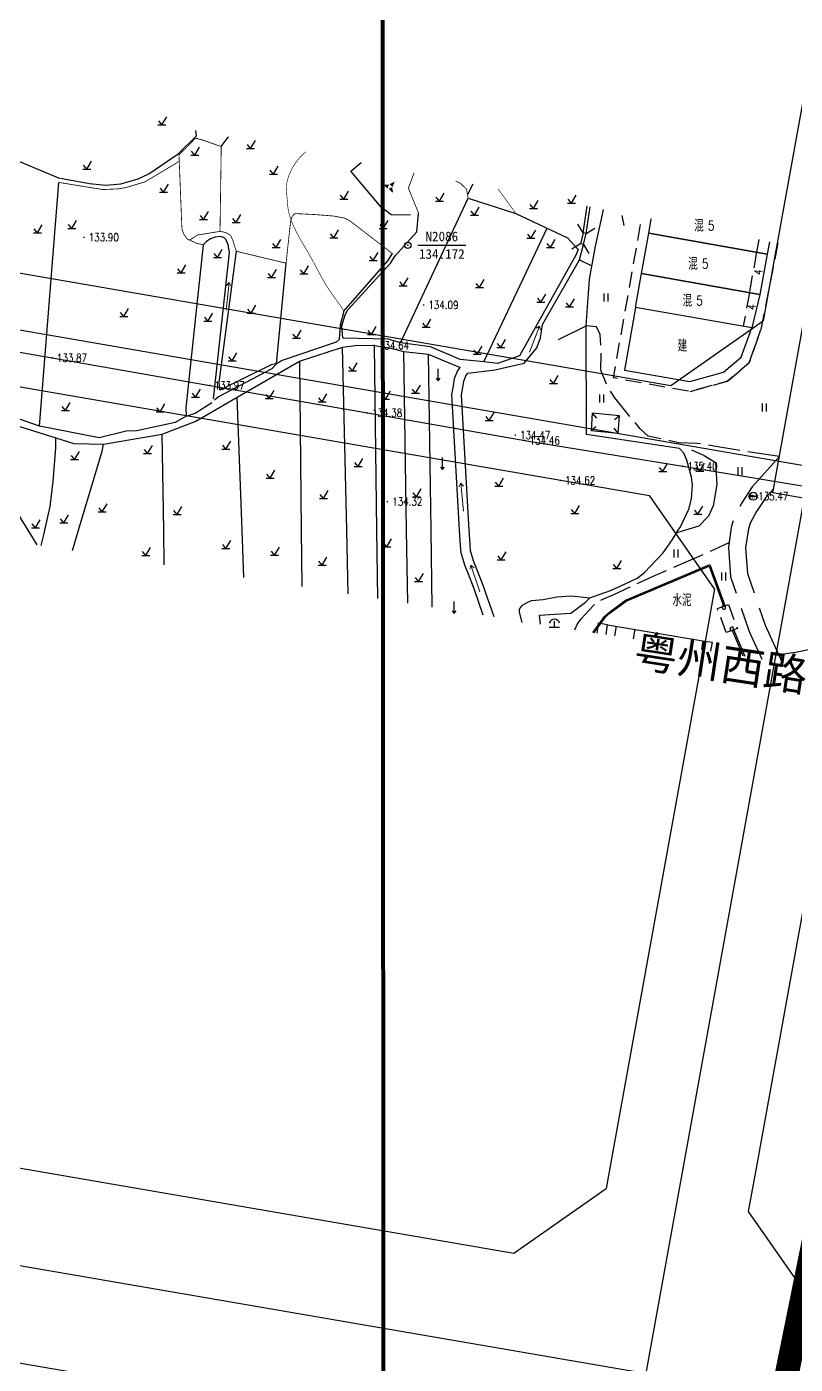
# Model space of a CAD drawing. Extents: x 529262 to 576451, y 2694391 to 2717535.
# Drawn here: x 562887 to 562983.1, y 2710648.3 to 2710815.5 of the extents above; entities that cross this region are included whole.
import ezdxf
from ezdxf.enums import TextEntityAlignment as Align
from ezdxf.xclip import XClip

# ---------------------------------------------------------------- set-up
doc = ezdxf.new("R2010")
doc.units = 0
doc.header["$XCLIPFRAME"] = 0
for name, pattern in [('X2', [10, 8, -2]), ('X3', [5, 4, -1]), ('X5', [3, 2, -1])]:
    doc.linetypes.add(name, pattern=pattern)
for name, color, linetype in [('COMPONENT', 8, 'Continuous'), ('DGX', 8, 'Continuous'), ('DLDW', 8, 'Continuous'), ('DLSS', 4, 'Continuous'), ('DMTZ', 8, 'Continuous'), ('GCD', 8, 'Continuous'), ('GXYZ', 8, 'Continuous'), ('JMD', 8, 'Continuous'), ('KZD', 8, 'Continuous'), ('PP-COM', 7, 'Continuous'), ('RD-中线', 40, 'Continuous'), ('RD-红线', 7, 'Continuous'), ('RD-路名', 7, 'Continuous'), ('ZBTZ', 8, 'Continuous'), ('ZJ', 7, 'Continuous'), ('污水管径标注_W10-', 202, 'Continuous')]:
    doc.layers.add(name, color=color, linetype=linetype)
doc.layers.add('SXSS', color=5, linetype='Continuous', lineweight=0)
doc.styles.add('HZ', font='rs.shx', dxfattribs={"width": 0.8, "bigfont": 'hztxt.shx'})
doc.styles.add('宋体', font='', dxfattribs={"width": 0.75})
doc.styles.add('等线体', font='simhei.ttf')
doc.styles.add('黑体', font='simhei.ttf')
doc.styles.get('宋体').set_extended_font_data('SimSun')
doc.linetypes.add('10421', pattern='A,2,[150,AAA.SHX,S=0.5,R=0,X=0,Y=0.5],1e-11', length=2)
doc.linetypes.add('10422', pattern='A,0.75,[150,AAA.SHX,S=0.5,R=0,X=0,Y=0.5],1.5,[177,AAA.SHX,S=1,R=0,X=0,Y=0.4],0.75', length=3)
doc.linetypes.add('1161', pattern='A,0,[149,AAA.SHX,S=0.15,R=0,X=0,Y=0],-1.6', length=1.6)

# ---------------------------------------------------------------- blocks, each defined once
blk = doc.blocks.new('A$C19FD0107')
at = {"layer": 'RD-中线', "color": 8}
blk.add_lwpolyline([(-8300.43, 16419.57), (-8013.11, 16369.92)], dxfattribs=at)
at = {"layer": 'RD-中线', "color": 8, "linetype": 'Continuous', "flags": 128}
for points in [[(-8013.11, 16369.92), (-8033.63, 16256.59)], [(-8319.85, 16305.85), (-7600.23, 16181.99)]]:
    blk.add_lwpolyline(points, dxfattribs=at)
at = {"layer": 'RD-红线', "color": 8, "linetype": 'Continuous', "flags": 128}
for points in [[(-8004.93, 16465.56), (-8018.08, 16392.99), (-8018.96, 16388.11)], [(-8025.02, 16354.65), (-8025.92, 16349.69), (-8037.71, 16284.56), (-8038.59, 16279.68)], [(-8007.34, 16351.25), (-8019.92, 16281.76), (-8020.82, 16276.8)], [(-8319.46, 16293.61), (-8057.53, 16248.53)], [(-8164.78, 16291.34), (-8050.13, 16271.6)]]:
    blk.add_lwpolyline(points, dxfattribs=at)
at = {"layer": 'RD-红线', "color": 8}
for points in [[(-8283.51, 16423.75), (-8030.5, 16380.03)], [(-8285.82, 16409.94), (-8033.15, 16366.28)]]:
    blk.add_lwpolyline(points, dxfattribs=at)
at = {"layer": 'RD-红线', "color": 8, "linetype": 'Continuous'}
for points in [[(-8030.5, 16380.03), (-8018.96, 16388.11, 0.411861)], [(-8025.02, 16354.65), (-8033.15, 16366.28, 0.41657)], [(-8050.13, 16271.6), (-8038.59, 16279.68, 0.411671)], [(-8020.82, 16276.8), (-8012.68, 16265.16, 0.416761)]]:
    blk.add_lwpolyline(points, format="xyb", dxfattribs=at)
blk = doc.blocks.new('GC200')
at = {"linetype": 'Continuous', "const_width": 0.2, "flags": 128}
blk.add_lwpolyline([(-0.1, 0, 1), (0.1, 0, 1)], format="xyb", close=True, dxfattribs=at)
blk = doc.blocks.new('gc123')
at = {"color": 8}
for p, q in [((-1, 0), (1, 0)), ((0, 0), (-0.8, 1)), ((0, 0), (1.2, 2))]:
    blk.add_line(p, q, dxfattribs=at)
blk = doc.blocks.new('gc086')
at = {"color": 8}
for p, q in [((0, 0), (7, 0)), ((7, 0), (6.18, 0.57)), ((7, 0), (6.18, -0.57))]:
    blk.add_line(p, q, dxfattribs=at)
blk = doc.blocks.new('gc121')
at = {"color": 8}
for p, q in [((-0.5, -1), (-0.5, 1)), ((0.5, -1), (0.5, 1))]:
    blk.add_line(p, q, dxfattribs=at)
blk = doc.blocks.new('gc120')
at = {"color": 8}
for p, q in [((-0.5, 0.6), (0, 0)), ((0, 0), (0, 3)), ((0, 0), (0.5, 0.6))]:
    blk.add_line(p, q, dxfattribs=at)
blk = doc.blocks.new('gc087')
at = {"color": 8}
for points in [[(-1.41, -1.07, 0, 1, 0), (-0.34, -0.17, 1, 1, 0)], [(-0.62, 1.71, 0, 1, 0), (-0.1, 0.39, 1, 1, 0)], [(0.39, -0.01, 1, 0, 0), (1.46, -0.66, 1, 0, 0)]]:
    blk.add_lwpolyline(points, format="xyseb", dxfattribs=at)
blk = doc.blocks.new('gc110')
at = {"color": 8}
for p, q in [((-1.3, 0), (1.3, 0)), ((0, 0), (0, 1.51))]:
    blk.add_line(p, q, dxfattribs=at)
blk.add_arc((0, 0.65), 1.34, 14.8628, 165.1372, dxfattribs=at)
blk = doc.blocks.new('gc117')
at = {"color": 8}
blk.add_circle((0, 0), 0.8, dxfattribs=at)
blk.add_point((0, 0), dxfattribs=at)
blk = doc.blocks.new('gcbj0101')
blk.add_line((-1, 0), (1, 0))
blk.add_circle((0, 0), 1)

msp = doc.modelspace()

# ---------------------------------------------------------------- linework, layer by layer
at = {"const_width": 0.5}
msp.add_lwpolyline([(563084.122, 2711138.263), (562931.285, 2711138.054), (562931.608, 2710566.673), (563463.398, 2710566.758), (563463.263, 2710638.911), (563709.007, 2710638.866), (563708.877, 2711077.419), (563083.998, 2711074.669), (563084.122, 2711138.263)], dxfattribs=at)
at = {"layer": 'DGX', "color": 252, "linetype": 'Continuous', "const_width": 0.075, "flags": 128}
for points, elevation in [([(562921.878, 2710799.862), (562921.635, 2710799.659), (562921.394, 2710799.434), (562921.167, 2710799.198), (562920.953, 2710798.954), (562920.753, 2710798.704), (562920.565, 2710798.449), (562920.39, 2710798.187), (562920.229, 2710797.919), (562920.08, 2710797.646), (562919.945, 2710797.366), (562919.822, 2710797.08), (562919.715, 2710796.795), (562919.625, 2710796.514), (562919.552, 2710796.239), (562919.496, 2710795.969), (562919.457, 2710795.705), (562919.436, 2710795.446), (562919.432, 2710795.193), (562919.445, 2710794.945), (562919.467, 2710794.699), (562919.488, 2710794.455), (562919.51, 2710794.211), (562919.531, 2710793.968), (562919.553, 2710793.725), (562919.574, 2710793.483), (562919.595, 2710793.241), (562919.616, 2710793), (562919.644, 2710792.754), (562919.687, 2710792.5), (562919.744, 2710792.236), (562919.815, 2710791.963), (562919.901, 2710791.681), (562920.001, 2710791.39), (562920.116, 2710791.09), (562920.245, 2710790.78), (562920.385, 2710790.465), (562920.533, 2710790.149), (562920.689, 2710789.832), (562920.852, 2710789.513), (562921.024, 2710789.193), (562921.203, 2710788.872), (562921.39, 2710788.549), (562921.586, 2710788.226), (562921.788, 2710787.891), (562921.997, 2710787.537), (562922.212, 2710787.163), (562922.434, 2710786.77), (562922.663, 2710786.357), (562922.898, 2710785.925), (562923.139, 2710785.473), (562923.387, 2710785.001), (562923.638, 2710784.529), (562923.888, 2710784.077), (562924.136, 2710783.644), (562924.383, 2710783.231), (562924.628, 2710782.838), (562924.872, 2710782.464), (562925.115, 2710782.11), (562925.357, 2710781.776), (562925.587, 2710781.464), (562925.797, 2710781.175), (562925.986, 2710780.911), (562926.154, 2710780.672), (562926.302, 2710780.456), (562926.428, 2710780.265), (562926.534, 2710780.098), (562926.619, 2710779.955)], 134), ([(562948.118, 2710792.154), (562947.022, 2710793.681), (562946.036, 2710795.036), (562945.912, 2710795.202)], 133)]:
    msp.add_lwpolyline(points, dxfattribs=dict(at, elevation=elevation))
at = {"layer": 'DLSS', "linetype": 'Continuous'}
for p, q in [((562956.523, 2710789.723), (562955.853, 2710790.814)), ((562961.367, 2710791.895), (562961.626, 2710790.642)), ((562956.918, 2710789.629), (562956.523, 2710789.723)), ((562956.918, 2710789.629), (562958.008, 2710790.299)), ((562956.195, 2710788.35), (562955.105, 2710787.68)), ((562956.59, 2710788.256), (562956.195, 2710788.35)), ((562956.59, 2710788.256), (562957.26, 2710787.165))]:
    msp.add_line(p, q, dxfattribs=at)
at = {"layer": 'DLSS', "linetype": 'X5'}
for p, q in [((562956.523, 2710789.723), (562956.195, 2710788.35)), ((562956.59, 2710788.256), (562956.918, 2710789.629))]:
    msp.add_line(p, q, dxfattribs=at)
at = {"layer": 'DLSS', "linetype": 'Continuous', "elevation": -526.335, "flags": 128}
msp.add_lwpolyline([(563007.217, 2710752.568), (562988.83, 2710755.738), (562980.26, 2710757.216), (562985.725, 2710787.483)], dxfattribs=at)
at = {"layer": 'DLSS', "linetype": 'X3', "flags": 128}
for points in [[(562981.081, 2710761.764), (562977.141, 2710762.346), (562972.892, 2710763.082), (562970.76, 2710763.414), (562968.472, 2710763.479), (562964.668, 2710764.337), (562963.657, 2710765.235), (562960.492, 2710769.102), (562959.616, 2710770.492), (562958.758, 2710772.552), (562958.789, 2710775.301), (562958.675, 2710777.011), (562958.218, 2710778), (562956.926, 2710778.125)], [(562980.975, 2710737.027), (562983.07, 2710737.338), (562988.4, 2710738.425)]]:
    msp.add_lwpolyline(points, dxfattribs=at)
at = {"layer": 'DLSS', "linetype": 'X2', "flags": 128}
for points in [[(562981.081, 2710761.764), (562977.658, 2710757.976), (562976.369, 2710756.001), (562975.437, 2710754.256), (562975.055, 2710752.938), (562975.002, 2710752.568)], [(562980.362, 2710757.778), (562979.357, 2710756.666), (562978.211, 2710754.91), (562977.429, 2710753.446), (562977.175, 2710752.568)], [(562975.002, 2710752.568), (562974.696, 2710750.44), (562974.975, 2710746.721), (562977.302, 2710739.922), (562978.892, 2710736.439)], [(562977.175, 2710752.568), (562977.151, 2710752.486), (562976.847, 2710750.367), (562977.088, 2710747.155), (562979.292, 2710740.714), (562981.427, 2710736.04)]]:
    msp.add_lwpolyline(points, dxfattribs=at)
at = {"layer": 'DLSS', "linetype": 'X3', "elevation": 134.741, "flags": 128}
msp.add_lwpolyline([(562955.512, 2710740.127), (562955.803, 2710740.786), (562956.236, 2710741.425), (562957.336, 2710742.598), (562957.801, 2710743.109), (562958.112, 2710743.445), (562958.986, 2710743.945), (562960.356, 2710744.548), (562962.807, 2710745.684), (562965.581, 2710746.947), (562971.958, 2710749.717), (562974.154, 2710750.738), (562974.779, 2710751.015)], dxfattribs=at)
at = {"layer": 'DMTZ', "linetype": '10421', "flags": 128}
for points in [[(562942.159, 2710794.071), (562948.118, 2710792.154), (562954.575, 2710789.103), (562955.915, 2710787.654), (562955.62, 2710786.943)], [(562942.131, 2710772.184), (562945.495, 2710772.603), (562949.169, 2710773.426), (562950.75, 2710775.362), (562951.196, 2710776.598), (562951.445, 2710778.294)], [(562875.188, 2710769.144), (562875.984, 2710768.709), (562892.852, 2710763.39), (562896.563, 2710763.311), (562903.919, 2710764.586), (562908.105, 2710766.184), (562913.272, 2710769.202), (562921.074, 2710773.694), (562926.465, 2710775.445), (562928.366, 2710775.687), (562930.4, 2710775.667), (562932.344, 2710775.365), (562934.134, 2710774.883), (562937.16, 2710774.567), (562941.181, 2710772.913)]]:
    msp.add_lwpolyline(points, dxfattribs=at)
at = {"layer": 'DMTZ', "linetype": '10422', "flags": 128}
for points in [[(562956.523, 2710789.723), (562957.035, 2710793.046)], [(562956.918, 2710789.629), (562957.408, 2710792.973)], [(562951.445, 2710778.294), (562956.085, 2710786.34), (562956.59, 2710788.256)]]:
    msp.add_lwpolyline(points, dxfattribs=at)
at = {"layer": 'DMTZ', "linetype": '10421', "flags": 128}
for points, elevation in [([(562956.926, 2710778.125), (562957.344, 2710783.953), (562958.064, 2710788.052), (562958.855, 2710791.648), (562959.083, 2710792.649)], 135.263), ([(562968.432, 2710752.568), (562968.691, 2710752.992), (562969.766, 2710755.2), (562970.071, 2710756.493), (562970.201, 2710758.219), (562970.101, 2710759.202), (562969.499, 2710761.305), (562969.106, 2710762.184), (562968.762, 2710762.601), (562968.594, 2710762.793)], 136.041), ([(562957.373, 2710744.117), (562959.967, 2710745.044), (562961.686, 2710745.813), (562963.274, 2710746.557), (562964.163, 2710747.228), (562966.533, 2710749.739), (562967.716, 2710751.392), (562968.432, 2710752.568)], 136.041), ([(562948.912, 2710741.038), (562948.567, 2710742.316), (562948.582, 2710742.695), (562948.935, 2710743.195), (562949.518, 2710743.509), (562950.1, 2710743.767), (562951.53, 2710743.91), (562953.267, 2710744.216), (562954.995, 2710744.341), (562955.852, 2710744.279), (562956.587, 2710744.198), (562956.995, 2710744.134), (562957.373, 2710744.117)], 136.041), ([(562954.985, 2710742.206), (562956.832, 2710743.573), (562957.373, 2710744.117)], 136.041), ([(562980.975, 2710737.027), (562981.563, 2710736.018)], 136.581)]:
    msp.add_lwpolyline(points, dxfattribs=dict(at, elevation=elevation))
at = {"layer": 'DMTZ', "linetype": '10422', "elevation": 153.535, "flags": 128}
msp.add_lwpolyline([(562968.594, 2710762.793), (562956.937, 2710764.546), (562956.926, 2710778.125)], dxfattribs=at)
at = {"layer": 'DMTZ', "linetype": '10421'}
for points in [[(562942.289, 2710752.568), (562941.34, 2710769.472), (562941.504, 2710770.407), (562941.616, 2710771.208), (562941.873, 2710771.848), (562942.131, 2710772.184)], [(562945.395, 2710741.722), (562944.038, 2710745.632), (562943.313, 2710747.486), (562942.881, 2710748.599), (562942.472, 2710749.985), (562942.393, 2710750.724), (562942.289, 2710752.568)], [(562951.194, 2710740.808), (562951.068, 2710741.945), (562954.985, 2710742.206)]]:
    msp.add_lwpolyline(points, dxfattribs=at)
at = {"layer": 'JMD', "linetype": 'Continuous'}
for p, q in [((562957.668, 2710767.172), (562958.188, 2710766.564)), ((562957.525, 2710765.01), (562958.132, 2710765.53)), ((562960.935, 2710764.705), (562960.415, 2710765.313)), ((562961.078, 2710766.867), (562960.47, 2710766.347)), ((562970.499, 2710747.47, -528.311), (562970.557, 2710747.332, -528.311)), ((562965.892, 2710745.527, -528.311), (562965.95, 2710745.389, -528.311)), ((562973.389, 2710745.47, -528.311), (562973.248, 2710745.418, -528.311)), ((562961.355, 2710743.46, -528.311), (562961.444, 2710743.339, -528.311)), ((562957.878, 2710739.941, -528.311), (562958.001, 2710739.856, -528.311)), ((562975.375, 2710740.107), (562975.191, 2710740.029))]:
    msp.add_line(p, q, dxfattribs=at)
at = {"layer": 'JMD', "linetype": 'X5', "flags": 128}
for points, elevation in [([(562980.889, 2710788.421), (562978.761, 2710777.667), (562977.292, 2710773.494), (562974.587, 2710771.177), (562969.904, 2710769.892), (562960.318, 2710771.603), (562963.893, 2710791.716)], 136.17), ([(562978.486, 2710788.887), (562978.208, 2710787.312)], -513.413), ([(562978.208, 2710787.312), (562977.319, 2710782.27)], -513.413), ([(562977.319, 2710782.27), (562976.563, 2710778.069)], -513.413), ([(562962.986, 2710740.174), (562962.789, 2710738.979)], -526.824)]:
    msp.add_lwpolyline(points, dxfattribs=dict(at, elevation=elevation))
at = {"layer": 'JMD', "linetype": 'Continuous', "flags": 128}
for points, elevation in [([(562979.827, 2710788.627), (562979.56, 2710787.073), (562964.735, 2710789.69), (562965.053, 2710791.491)], -526.44), ([(562957.761, 2710739.772), (562958.021, 2710740.149), (562959.217, 2710741.788), (562959.653, 2710742.211), (562961.85, 2710743.822), (562972.37, 2710748.259), (562974.237, 2710743.149)], -528.311), ([(562957.925, 2710739.746), (562958.143, 2710740.062), (562959.33, 2710741.689), (562959.75, 2710742.096), (562961.924, 2710743.691), (562972.283, 2710748.06), (562974.094, 2710743.101)], -528.311), ([(562959.399, 2710739.514), (562959.601, 2710740.741), (562971.504, 2710738.747), (562971.318, 2710737.634)], -526.824)]:
    msp.add_lwpolyline(points, dxfattribs=dict(at, elevation=elevation))
for points, elevation in [([(562979.56, 2710787.073), (562978.647, 2710782.036), (562963.845, 2710784.649), (562964.735, 2710789.69)], -528.291), ([(562977.618, 2710777.847), (562963.097, 2710780.41), (562963.845, 2710784.649), (562978.647, 2710782.036)], -528.372), ([(562974.372, 2710742.783), (562974.237, 2710743.149), (562973.887, 2710743.032), (562974.026, 2710742.655)], -528.18)]:
    msp.add_lwpolyline(points, close=True, dxfattribs=dict(at, elevation=elevation))
for points in [[(562963.097, 2710780.41), (562961.714, 2710772.571), (562969.862, 2710771.135), (562974.076, 2710772.31), (562976.278, 2710774.177), (562977.618, 2710777.847)], [(562975.375, 2710740.107), (562975.24, 2710740.473), (562974.864, 2710740.347), (562974.997, 2710739.973)]]:
    msp.add_lwpolyline(points, close=True, dxfattribs=at)
at = {"layer": 'JMD', "linetype": 'X5'}
for points in [[(562969.904, 2710769.892), (562974.587, 2710771.177), (562977.292, 2710773.494), (562978.761, 2710777.667)], [(562971.504, 2710738.747), (562972.66, 2710738.56), (562972.473, 2710737.452)]]:
    msp.add_lwpolyline(points, dxfattribs=at)
at = {"layer": 'JMD', "linetype": 'Continuous'}
msp.add_lwpolyline([(562957.525, 2710765.01), (562960.935, 2710764.705), (562961.078, 2710766.867), (562957.668, 2710767.172)], close=True, dxfattribs=at)
at = {"layer": 'JMD', "linetype": 'X5', "elevation": -527.437}
msp.add_lwpolyline([(562973.316, 2710742.78), (562974.698, 2710743.277), (562975.82, 2710740.261), (562975.375, 2710740.107), (562974.997, 2710739.973), (562974.438, 2710739.764)], close=True, dxfattribs=at)
at = {"layer": 'JMD', "linetype": 'X5', "elevation": -526.824}
msp.add_lwpolyline([(562959.601, 2710740.741), (562958.431, 2710740.933), (562958.228, 2710739.698)], dxfattribs=at)
at = {"layer": 'JMD', "linetype": 'X5', "flags": 128}
msp.add_lwpolyline([(562960.671, 2710740.562), (562960.671, 2710740.562), (562960.471, 2710739.345)], dxfattribs=at)
at = {"layer": 'JMD', "linetype": 'Continuous', "flags": 128}
for points in [[(562976.557, 2710736.808), (562975.191, 2710740.029)], [(562976.79, 2710736.771), (562975.375, 2710740.107)]]:
    msp.add_lwpolyline(points, dxfattribs=at)
at = {"layer": 'KZD', "linetype": 'Continuous'}
msp.add_line((562935.87, 2710788.175), (562941.87, 2710788.175), dxfattribs=at)
at = {"layer": 'PP-COM', "color": 8, "const_width": 3}
msp.add_lwpolyline([(563417.341, 2710556.693), (562978.055, 2710627.629), (563025.329, 2710860.726), (563456.913, 2710785.203), (563417.116, 2710556.733)], dxfattribs=at)
at = {"layer": 'ZBTZ', "linetype": 'Continuous'}
for points in [[(562906.914, 2710766.828), (562905.54, 2710766.036), (562900.721, 2710764.997), (562899.411, 2710764.943), (562896.024, 2710764.115), (562888.547, 2710765.588), (562876.531, 2710769.779), (562871.419, 2710775.223), (562871.003, 2710776.557), (562870.854, 2710777.796), (562871.391, 2710779.102), (562873.291, 2710781.629), (562873.371, 2710782.423), (562873.144, 2710786.293), (562874.565, 2710803.431), (562890.933, 2710796.601), (562894.827, 2710795.897), (562896.85, 2710795.699), (562898.722, 2710795.868), (562900.892, 2710796.5), (562902.239, 2710797.119), (562905.905, 2710799.586), (562908.202, 2710801.847), (562908.131, 2710802.528)], [(562955.62, 2710786.943), (562948.584, 2710774.373), (562945.839, 2710773.388), (562944.132, 2710773.592), (562941.154, 2710773.889), (562937.458, 2710775.504), (562933.716, 2710775.978), (562932.174, 2710776.451), (562926.507, 2710776.571), (562926.365, 2710778.112), (562926.774, 2710779.483), (562927.127, 2710780.118), (562932.457, 2710785.959), (562933.043, 2710786.877), (562935.76, 2710789.861), (562935.972, 2710792.163)], [(562910.339, 2710768.973), (562912.337, 2710787.256), (562912.176, 2710788.231), (562911.912, 2710788.856), (562911.603, 2710789.146), (562911.153, 2710789.264), (562910.528, 2710789.18), (562909.934, 2710788.986), (562909.431, 2710788.669), (562909.022, 2710788.241), (562906.882, 2710767.848), (562906.914, 2710766.828), (562908.015, 2710767.207), (562910.123, 2710768.524)], [(562926.619, 2710779.955), (562932.124, 2710786.214), (562932.71, 2710787.131)], [(562926.619, 2710779.955), (562926.139, 2710778.177), (562926.021, 2710776.381), (562925.646, 2710776.064), (562918.888, 2710773.793), (562918.208, 2710773.366), (562918.208, 2710773.366), (562917.915, 2710773.318), (562917.55, 2710773.235), (562911.114, 2710770.052), (562911.031, 2710771.045)], [(562941.09, 2710752.568), (562940.137, 2710769.543), (562940.322, 2710770.594), (562940.451, 2710771.518), (562940.822, 2710772.446), (562941.181, 2710772.913)], [(562872.789, 2710764.57), (562873.311, 2710764.076), (562878.694, 2710760.055), (562880.233, 2710759.105), (562884.041, 2710756.434), (562885.905, 2710754.533), (562887.113, 2710752.568)], [(562893.446, 2710752.568), (562896.42, 2710762.422), (562896.563, 2710763.311)], [(562887.113, 2710752.568), (562888.238, 2710750.737)], [(562892.682, 2710750.036), (562893.446, 2710752.568)], [(562944.055, 2710741.934), (562942.914, 2710745.218), (562942.197, 2710747.051), (562941.747, 2710748.212), (562941.293, 2710749.749), (562941.199, 2710750.626), (562941.09, 2710752.568)]]:
    msp.add_lwpolyline(points, dxfattribs=at)
at = {"layer": 'ZBTZ', "linetype": 'Continuous', "const_width": 0.1, "flags": 128}
for points in [[(562911.289, 2710800.518), (562910.257, 2710800.868), (562908.966, 2710801.334), (562908.589, 2710801.414), (562908.277, 2710801.528), (562907.988, 2710801.505), (562907.55, 2710801.004), (562906.641, 2710800.106), (562906.006, 2710799.475), (562906.042, 2710798.669), (562906.352, 2710790.707), (562906.393, 2710790.166), (562906.575, 2710789.623), (562907.037, 2710788.972), (562907.346, 2710788.815), (562908.181, 2710788.436), (562909.022, 2710788.241)], [(562911.289, 2710800.518), (562911.137, 2710789.912)], [(562932.71, 2710787.131), (562927.406, 2710791.206), (562926.737, 2710791.566), (562925.337, 2710791.834), (562923.072, 2710792.012), (562920.497, 2710792.142), (562920.15, 2710791.776), (562919.961, 2710791.179), (562919.394, 2710785.936)]]:
    msp.add_lwpolyline(points, dxfattribs=at)
at = {"layer": 'ZBTZ', "linetype": '1161', "flags": 128}
msp.add_lwpolyline([(562911.289, 2710800.518), (562912.149, 2710801.693), (562912.234, 2710801.732)], dxfattribs=at)
at = {"layer": 'ZBTZ', "linetype": 'Continuous', "const_width": 0.1}
for points in [[(562906.042, 2710798.669), (562901.755, 2710796.103), (562899.354, 2710795.391), (562898.396, 2710795.227), (562896.488, 2710795.141), (562890.99, 2710796.032)], [(562913.187, 2710787.423), (562919.394, 2710785.936)]]:
    msp.add_lwpolyline(points, dxfattribs=at)
at = {"layer": 'ZBTZ', "linetype": '1161'}
for points in [[(562934.953, 2710791.944), (562932.526, 2710791.963), (562931.296, 2710792.943), (562927.508, 2710797.455), (562928.792, 2710798.522)], [(562942.749, 2710795.816), (562942.067, 2710794.529)], [(562970.099, 2710762.595), (562971.672, 2710761.9), (562973.086, 2710761.033), (562973.259, 2710758.282), (562972.796, 2710755.591), (562972.213, 2710754.338), (562971.02, 2710753.089), (562969.317, 2710752.568)], [(562969.317, 2710752.568), (562968.23, 2710752.235)]]:
    msp.add_lwpolyline(points, dxfattribs=at)
at = {"layer": 'ZBTZ', "linetype": 'Continuous', "const_width": 0.1, "flags": 128}
for points, elevation in [([(562935.972, 2710792.163), (562934.686, 2710795.329), (562935.403, 2710797.24)], 134.133), ([(562940.58, 2710796.236), (562941.239, 2710795.885), (562941.95, 2710795.185), (562942.067, 2710794.529), (562942.159, 2710794.071)], 134.133), ([(562913.187, 2710787.423), (562913.019, 2710787.888), (562912.896, 2710788.243), (562912.767, 2710788.729), (562912.49, 2710789.354), (562912.373, 2710789.477), (562912.013, 2710789.682), (562911.577, 2710789.84), (562911.137, 2710789.912), (562908.291, 2710789.456), (562907.346, 2710788.815)], 133.93)]:
    msp.add_lwpolyline(points, dxfattribs=dict(at, elevation=elevation))
at = {"layer": 'ZBTZ', "linetype": 'Continuous', "flags": 128}
for points, elevation in [([(562888.547, 2710765.588), (562890.99, 2710796.032)], 134.106), ([(562926.985, 2710752.568), (562926.465, 2710775.445)], 134.341), ([(562927.166, 2710744.597), (562926.985, 2710752.568)], 134.341)]:
    msp.add_lwpolyline(points, dxfattribs=dict(at, elevation=elevation))
for points in [[(562933.716, 2710775.978), (562942.159, 2710794.071)], [(562944.132, 2710773.592), (562952.029, 2710790.306)], [(562911.031, 2710771.045), (562913.187, 2710787.423)], [(562918.208, 2710773.366), (562919.394, 2710785.936), (562919.394, 2710785.936)], [(562930.4, 2710775.667), (562930.718, 2710752.568)], [(562921.074, 2710773.694), (562921.28, 2710752.568)], [(562934.47, 2710752.568), (562934.134, 2710774.883)], [(562937.16, 2710774.567), (562937.487, 2710752.568)], [(562910.455, 2710768.879), (562910.924, 2710769.233), (562917.637, 2710772.779), (562918.208, 2710773.366)], [(562913.892, 2710752.568), (562913.272, 2710769.202)], [(562889.23, 2710752.568), (562889.917, 2710755.544), (562890.292, 2710758.637), (562890.592, 2710762.87), (562890.618, 2710764.094)], [(562904.101, 2710752.568), (562903.919, 2710764.586)], [(562888.77, 2710750.653), (562889.137, 2710752.167), (562889.23, 2710752.568)], [(562904.167, 2710748.225), (562904.101, 2710752.568)], [(562914.113, 2710746.656), (562913.892, 2710752.568)], [(562921.28, 2710752.568), (562921.349, 2710745.515)], [(562930.718, 2710752.568), (562930.835, 2710744.019)], [(562934.608, 2710743.424), (562934.47, 2710752.568)], [(562937.487, 2710752.568), (562937.63, 2710742.947)]]:
    msp.add_lwpolyline(points, dxfattribs=at)
at = {"layer": 'ZBTZ', "linetype": '1161', "flags": 128}
for points, elevation in [([(562956.085, 2710786.34), (562957.632, 2710785.593)], 135.016), ([(562953.455, 2710776.38), (562956.926, 2710778.125)], 134.792)]:
    msp.add_lwpolyline(points, dxfattribs=dict(at, elevation=elevation))
at = {"layer": '污水管径标注_W10-'}
msp.add_lwpolyline([(562831.025, 2710784.271), (562850.74, 2710780.908), (562870.456, 2710777.545), (562890.158, 2710774.106), (562909.86, 2710770.666), (562929.562, 2710767.226), (562949.264, 2710763.786), (562969, 2710760.552), (562988.737, 2710757.319)], dxfattribs=at)

# ---------------------------------------------------------------- block references
at = {"layer": 'COMPONENT', "linetype": 'Continuous', "xscale": 0.5, "yscale": 0.5}
msp.add_blockref('gcbj0101', (562977.804, 2710756.803), dxfattribs=at)
at = {"layer": 'DLDW', "color": 252, "linetype": '1161', "xscale": 0.5, "yscale": 0.5, "zscale": 0.5}
msp.add_blockref('gc110', (562952.95, 2710740.437), dxfattribs=at)
at = {"layer": 'DMTZ', "linetype": 'Continuous', "xscale": 0.4999999999822774, "yscale": 0.4999999999822774, "zscale": 0.4999999999822774, "rotation": 187.211877445489}
msp.add_blockref('gc087', (562932.361, 2710795.523), dxfattribs=at)
at = {"layer": 'GCD', "linetype": 'Continuous'}
ref = msp.add_blockref('GC200', (562894.116, 2710789.174, 133.903), dxfattribs=dict(at, xscale=0.5, yscale=0.5))
ref.add_attrib('height', '133.90', dxfattribs={"linetype": 'Continuous', "height": 1, "style": 'HZ', "width": 0.8}).set_placement((562894.716, 2710789.174, 133.903), align=Align.MIDDLE_LEFT)
ref = msp.add_blockref('GC200', (562936.585, 2710780.714, 134.092), dxfattribs=dict(at, xscale=0.5, yscale=0.5, zscale=0.5))
ref.add_attrib('height', '134.09', dxfattribs={"linetype": 'Continuous', "height": 1, "style": 'HZ', "width": 0.8}).set_placement((562937.185, 2710780.714, 134.092), align=Align.MIDDLE_LEFT)
ref = msp.add_blockref('GC200', (562930.4, 2710775.667, 134.639), dxfattribs=dict(at, xscale=0.5, yscale=0.5))
ref.add_attrib('height', '134.64', dxfattribs={"linetype": 'Continuous', "height": 1, "style": 'HZ', "width": 0.8}).set_placement((562931, 2710775.667, 134.639), align=Align.MIDDLE_LEFT)
ref = msp.add_blockref('GC200', (562890.147, 2710774.107, 133.869), dxfattribs=dict(at, xscale=0.5, yscale=0.5, zscale=0.5))
ref.add_attrib('height', '133.87', dxfattribs={"linetype": 'Continuous', "height": 1, "style": 'HZ', "width": 0.8}).set_placement((562890.747, 2710774.107, 133.869), align=Align.MIDDLE_LEFT)
ref = msp.add_blockref('GC200', (562909.844, 2710770.667, 133.968), dxfattribs=dict(at, xscale=0.5, yscale=0.5, zscale=0.5))
ref.add_attrib('height', '133.97', dxfattribs={"linetype": 'Continuous', "height": 1, "style": 'HZ', "width": 0.8}).set_placement((562910.444, 2710770.667, 133.968), align=Align.MIDDLE_LEFT)
ref = msp.add_blockref('GC200', (562929.544, 2710767.228, 134.377), dxfattribs=dict(at, xscale=0.5, yscale=0.5, zscale=0.5))
ref.add_attrib('height', '134.38', dxfattribs={"linetype": 'Continuous', "height": 1, "style": 'HZ', "width": 0.8}).set_placement((562930.144, 2710767.228, 134.377), align=Align.MIDDLE_LEFT)
ref = msp.add_blockref('GC200', (562948.055, 2710764.447, 134.468), dxfattribs=dict(at, xscale=0.5, yscale=0.5, zscale=0.5))
ref.add_attrib('height', '134.47', dxfattribs={"linetype": 'Continuous', "height": 1, "style": 'HZ', "width": 0.8}).set_placement((562948.655, 2710764.447, 134.468), align=Align.MIDDLE_LEFT)
ref = msp.add_blockref('GC200', (562949.246, 2710763.776, 134.456), dxfattribs=dict(at, xscale=0.5, yscale=0.5, zscale=0.5))
ref.add_attrib('height', '134.46', dxfattribs={"linetype": 'Continuous', "height": 1, "style": 'HZ', "width": 0.8}).set_placement((562949.846, 2710763.776, 134.456), align=Align.MIDDLE_LEFT)
ref = msp.add_blockref('GC200', (562968.983, 2710760.556, 135.397), dxfattribs=dict(at, xscale=0.5, yscale=0.5, zscale=0.5))
ref.add_attrib('height', '135.40', dxfattribs={"linetype": 'Continuous', "height": 1, "style": 'HZ', "width": 0.8}).set_placement((562969.583, 2710760.556, 135.397), align=Align.MIDDLE_LEFT)
ref = msp.add_blockref('GC200', (562953.678, 2710758.78, 134.615), dxfattribs=dict(at, xscale=0.5, yscale=0.5, zscale=0.5))
ref.add_attrib('height', '134.62', dxfattribs={"linetype": 'Continuous', "height": 1, "style": 'HZ', "width": 0.8}).set_placement((562954.278, 2710758.78, 134.615), align=Align.MIDDLE_LEFT)
ref = msp.add_blockref('GC200', (562977.827, 2710756.803, 135.474), dxfattribs=dict(at, xscale=0.5, yscale=0.5, zscale=0.5))
ref.add_attrib('height', '135.47', dxfattribs={"linetype": 'Continuous', "height": 1, "style": 'HZ', "width": 0.8}).set_placement((562978.427, 2710756.803, 135.474), align=Align.MIDDLE_LEFT)
ref = msp.add_blockref('GC200', (562932.062, 2710756.138, 134.319), dxfattribs=dict(at, xscale=0.5, yscale=0.5))
ref.add_attrib('height', '134.32', dxfattribs={"linetype": 'Continuous', "height": 1, "style": 'HZ', "width": 0.8}).set_placement((562932.662, 2710756.138, 134.319), align=Align.MIDDLE_LEFT)
at = {"layer": 'KZD', "linetype": 'Continuous', "xscale": 0.5, "yscale": 0.5, "zscale": 0.5}
msp.add_blockref('gc117', (562934.62, 2710788.175, 134.172), dxfattribs=at)
at = {"layer": 'PP-COM'}
ref = msp.add_blockref('A$C19FD0107', (570997.993, 2694390.603), dxfattribs=at)
XClip(ref).set_block_clipping_path([(-9366.4383134884, 14428.6043910822), (-3328.4480743363, 17452.7484863754)])
at = {"layer": 'SXSS', "color": 8, "linetype": 'Continuous'}
for p, xscale, yscale, zscale, rotation in [((562911.888, 2710780.049), 0.5000000001841495, 0.5000000001841495, 0.5000000001841495, 83.79304184728136), ((562949.811, 2710774.824), 0.4999999998525091, 0.4999999998525091, 0.4999999998525091, 68.62288492261939), ((562941.574, 2710754.949), 0.4999999997804876, 0.4999999997804876, 0.4999999997804876, 95.12004278662558), ((562943.634, 2710744.865), 0.499999999804023, 0.499999999804023, 0.499999999804023, 108.9504048261955)]:
    msp.add_blockref('gc086', p, dxfattribs=dict(at, xscale=xscale, yscale=yscale, zscale=zscale, rotation=rotation))
at = {"layer": 'ZBTZ', "linetype": 'Continuous', "xscale": 0.5, "yscale": 0.5}
for name, p in [('gc123', (562903.877, 2710803.241)), ('gc123', (562907.987, 2710799.425)), ('gc123', (562914.953, 2710800.284)), ('gc123', (562894.487, 2710797.672)), ('gc123', (562917.813, 2710797.071)), ('gc123', (562904.09, 2710794.813)), ('gc123', (562926.618, 2710793.961)), ('gc123', (562938.567, 2710793.686)), ('gc123', (562950.33, 2710792.781)), ('gc123', (562955.084, 2710793.421)), ('gc123', (562909.084, 2710791.383)), ('gc123', (562913.145, 2710791.004)), ('gc123', (562942.934, 2710791.926)), ('gc123', (562888.302, 2710789.726)), ('gc123', (562892.602, 2710790.254)), ('gc123', (562931.547, 2710790.265)), ('gc123', (562918.156, 2710787.884)), ('gc123', (562925.357, 2710789.098)), ('gc123', (562950.006, 2710789.063)), ('gc123', (562952.442, 2710787.905)), ('gc123', (562910.821, 2710786.63)), ('gc123', (562930.294, 2710786.265)), ('gc123', (562906.283, 2710784.731)), ('gc123', (562921.609, 2710784.62)), ('gc123', (562917.586, 2710784.163)), ('gc123', (562934.046, 2710783.09)), ('gc123', (562943.578, 2710782.92)), ('gc123', (562951.253, 2710781.05)), ('gc121', (562959.405, 2710781.646)), ('gc123', (562899.091, 2710779.295)), ('gc123', (562915.026, 2710779.684)), ('gc123', (562954.838, 2710780.487)), ('gc123', (562909.632, 2710778.679)), ('gc123', (562936.9, 2710777.943)), ('gc123', (562920.695, 2710776.577)), ('gc123', (562930.055, 2710777.014)), ('gc123', (562943.299, 2710774.561)), ('gc123', (562946.225, 2710775.384)), ('gc123', (562912.649, 2710773.744)), ('gc123', (562927.696, 2710772.49)), ('gc120', (562938.419, 2710771.248)), ('gc123', (562935.589, 2710769.684)), ('gc123', (562952.818, 2710770.886)), ('gc123', (562908.078, 2710769.174)), ('gc123', (562917.301, 2710769.014)), ('gc123', (562923.9, 2710768.626)), ('gc123', (562931.844, 2710768.958)), ('gc121', (562958.872, 2710769.023)), ('gc123', (562891.813, 2710767.546)), ('gc123', (562903.652, 2710767.37)), ('gc123', (562944.801, 2710766.293)), ('gc121', (562979.208, 2710767.916)), ('gc123', (562911.883, 2710762.692)), ('gc123', (562892.963, 2710761.384)), ('gc123', (562902.08, 2710762.147)), ('gc123', (562928.407, 2710760.518)), ('gc120', (562938.967, 2710760.158)), ('gc123', (562966.5, 2710759.883)), ('gc123', (562971.114, 2710759.95)), ('gc121', (562976.166, 2710759.923)), ('gc123', (562917.398, 2710759.065)), ('gc123', (562945.977, 2710758.067)), ('gc123', (562924.069, 2710756.534)), ('gc123', (562935.683, 2710756.738)), ('gc123', (562896.417, 2710754.852)), ('gc123', (562905.783, 2710754.525)), ('gc123', (562955.49, 2710754.648)), ('gc123', (562970.895, 2710754.584)), ('gc123', (562888.052, 2710752.855)), ('gc123', (562891.589, 2710753.479)), ('gc123', (562901.862, 2710749.407)), ('gc123', (562911.883, 2710750.278)), ('gc123', (562917.967, 2710749.436)), ('gc123', (562931.979, 2710750.484)), ('gc123', (562923.9, 2710748.189)), ('gc123', (562946.297, 2710748.879)), ('gc123', (562960.744, 2710747.786)), ('gc121', (562968.155, 2710749.634)), ('gc123', (562935.964, 2710746.137)), ('gc121', (562974.108, 2710746.797)), ('gc120', (562940.415, 2710742.17))]:
    msp.add_blockref(name, p, dxfattribs=at)

# ---------------------------------------------------------------- texts
at = {"layer": 'GXYZ', "linetype": 'Continuous', "style": '宋体'}
msp.add_text('供水', height=0.5, dxfattribs=at).set_placement((562977.831, 2710756.777), align=Align.MIDDLE)
at = {"layer": 'JMD', "linetype": 'Continuous', "style": 'HZ', "width": 0.8}
for p in [(562971.618, 2710790.632), (562970.866, 2710785.87), (562970.164, 2710781.257)]:
    msp.add_text('混', height=1.5, dxfattribs=at).set_placement(p, align=Align.MIDDLE_RIGHT)
for p in [(562972.118, 2710790.632), (562971.366, 2710785.87), (562970.664, 2710781.257)]:
    msp.add_text('5', height=1.2, dxfattribs=at).set_placement(p, align=Align.MIDDLE_LEFT)
msp.add_text('建', height=1.5, dxfattribs=at).set_placement((562968.951, 2710775.716), align=Align.MIDDLE)
at = {"layer": 'KZD', "linetype": 'Continuous', "style": '等线体'}
for s, p in [('N2086', (562938.87, 2710789.275)), ('134.172', (562938.87, 2710787.075))]:
    msp.add_text(s, height=1.2, dxfattribs=at).set_placement(p, align=Align.MIDDLE)
at = {"layer": 'RD-路名', "color": 7, "style": '黑体'}
msp.add_text('粤州西路', height=4, rotation=351.30961, dxfattribs=at).set_placement((562973.793, 2710736.041), align=Align.MIDDLE)
at = {"layer": 'ZJ', "color": 8, "linetype": 'Continuous', "style": 'HZ', "width": 0.8}
for p in [(562978.442, 2710784.808), (562977.603, 2710780.461)]:
    msp.add_text('4', height=1, rotation=82.96511, dxfattribs=at).set_placement(p, align=Align.MIDDLE)
msp.add_text('水泥', height=1.5, dxfattribs=at).set_placement((562968.894, 2710743.887), align=Align.MIDDLE)

doc.saveas('drawing.dxf')
